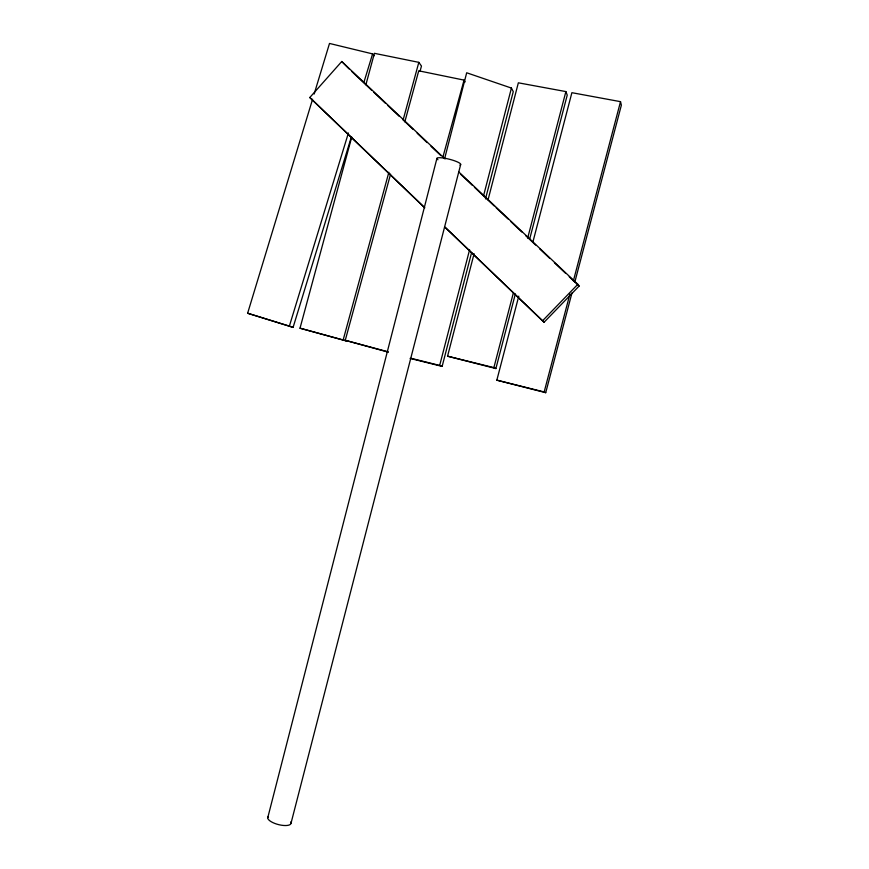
<?xml version="1.0" encoding="UTF-8"?>
<svg xmlns="http://www.w3.org/2000/svg" width="869" height="869" viewBox="0 0 869 869"><rect width="100%" height="100%" fill="white"/><g stroke="black" fill="none" stroke-linecap="round" stroke-linejoin="round"><path stroke-width="1.3" d="M267.761 817.675L436.944 158.31M444.722 158.245L466.686 72.779L511.428 88.073L513.264 91.625L485.489 198.914M291.028 823.193L460.646 164.643M471.606 252.553L442.136 366.392L439.671 365.425L469.597 249.751M483.533 195.862L511.428 88.073M515.339 293.994L495.884 368.565L447.557 356.192L474.105 253.672M488.063 199.783L518.348 82.816L565.882 91.582L567.229 95.134L529.677 239.051M495.884 368.565L493.885 367.609L513.329 293.038M527.668 238.095L565.882 91.582M571.965 292.907L545.721 392.69L496.84 380.166L518.771 296.155M532.816 242.332L571.889 92.69L620.52 101.662L621.368 105.16L574.735 282.403M545.721 392.69L544.168 391.952L569.955 293.874M573.399 280.806L620.52 101.662M300.011 328.2L346.492 340.952L300.011 328.2L351.728 137.096M365.892 84.738L374.398 53.324L418.825 62.351L421.465 66.055L420.042 71.291M343.212 339.779L388.867 172.268M403.129 119.922L418.825 62.351M388.378 352.184L345.254 340.322L390.561 174.169M404.824 121.834L418.739 70.813L464.057 80.111L465.176 81.892M442.853 157.267L464.057 80.111M351.413 136.759L293.092 327.396L247.632 313.242L312.579 99.229M314.154 94.037L329.503 43.45L372.595 53.9L374.104 55.779M293.092 327.396L289.366 326.114L348.415 132.979M363.872 82.425L372.595 53.9M424.202 207.278L309.798 97.513L341.767 61.493L445.058 158.973M444.743 226.983L542.528 320.802L577.842 284.304L458.821 171.975M542.528 320.802L544.103 322.225L579.102 286.075L577.842 284.304M447.557 356.192L493.885 367.609M411.211 358.343L439.671 365.425M410.081 358.408L442.136 366.392M496.84 380.166L544.168 391.952M345.254 340.322L388.041 351.793M247.632 313.242L289.366 326.114M309.798 97.513L424.832 207.789M349.034 68.912L341.767 61.493M351.999 71.714L371.747 90.354M373.724 92.212L385.564 103.4M387.541 105.268L399.392 116.446M403.346 120.172L413.22 129.492M417.163 133.229L427.037 142.549M430.991 146.274L440.865 155.594M460.613 174.234L472.464 185.423M474.431 187.28L494.179 205.92M496.156 207.789L508.007 218.966M510.972 221.769L521.834 232.023M525.778 235.749L535.652 245.069M539.606 248.795L549.48 258.115M554.411 262.775L565.274 273.029M569.228 276.755L579.102 286.075M445.362 227.482L544.103 322.225M290.702 821.998A11.981 4.226 14.5 0 1 279.025 824.735A11.981 4.226 14.5 0 1 268.282 816.675M437.954 159.766A12.285 2.292 14.3 0 1 448.523 159.027A12.285 2.292 14.3 0 1 459.886 165.056"/></g></svg>
